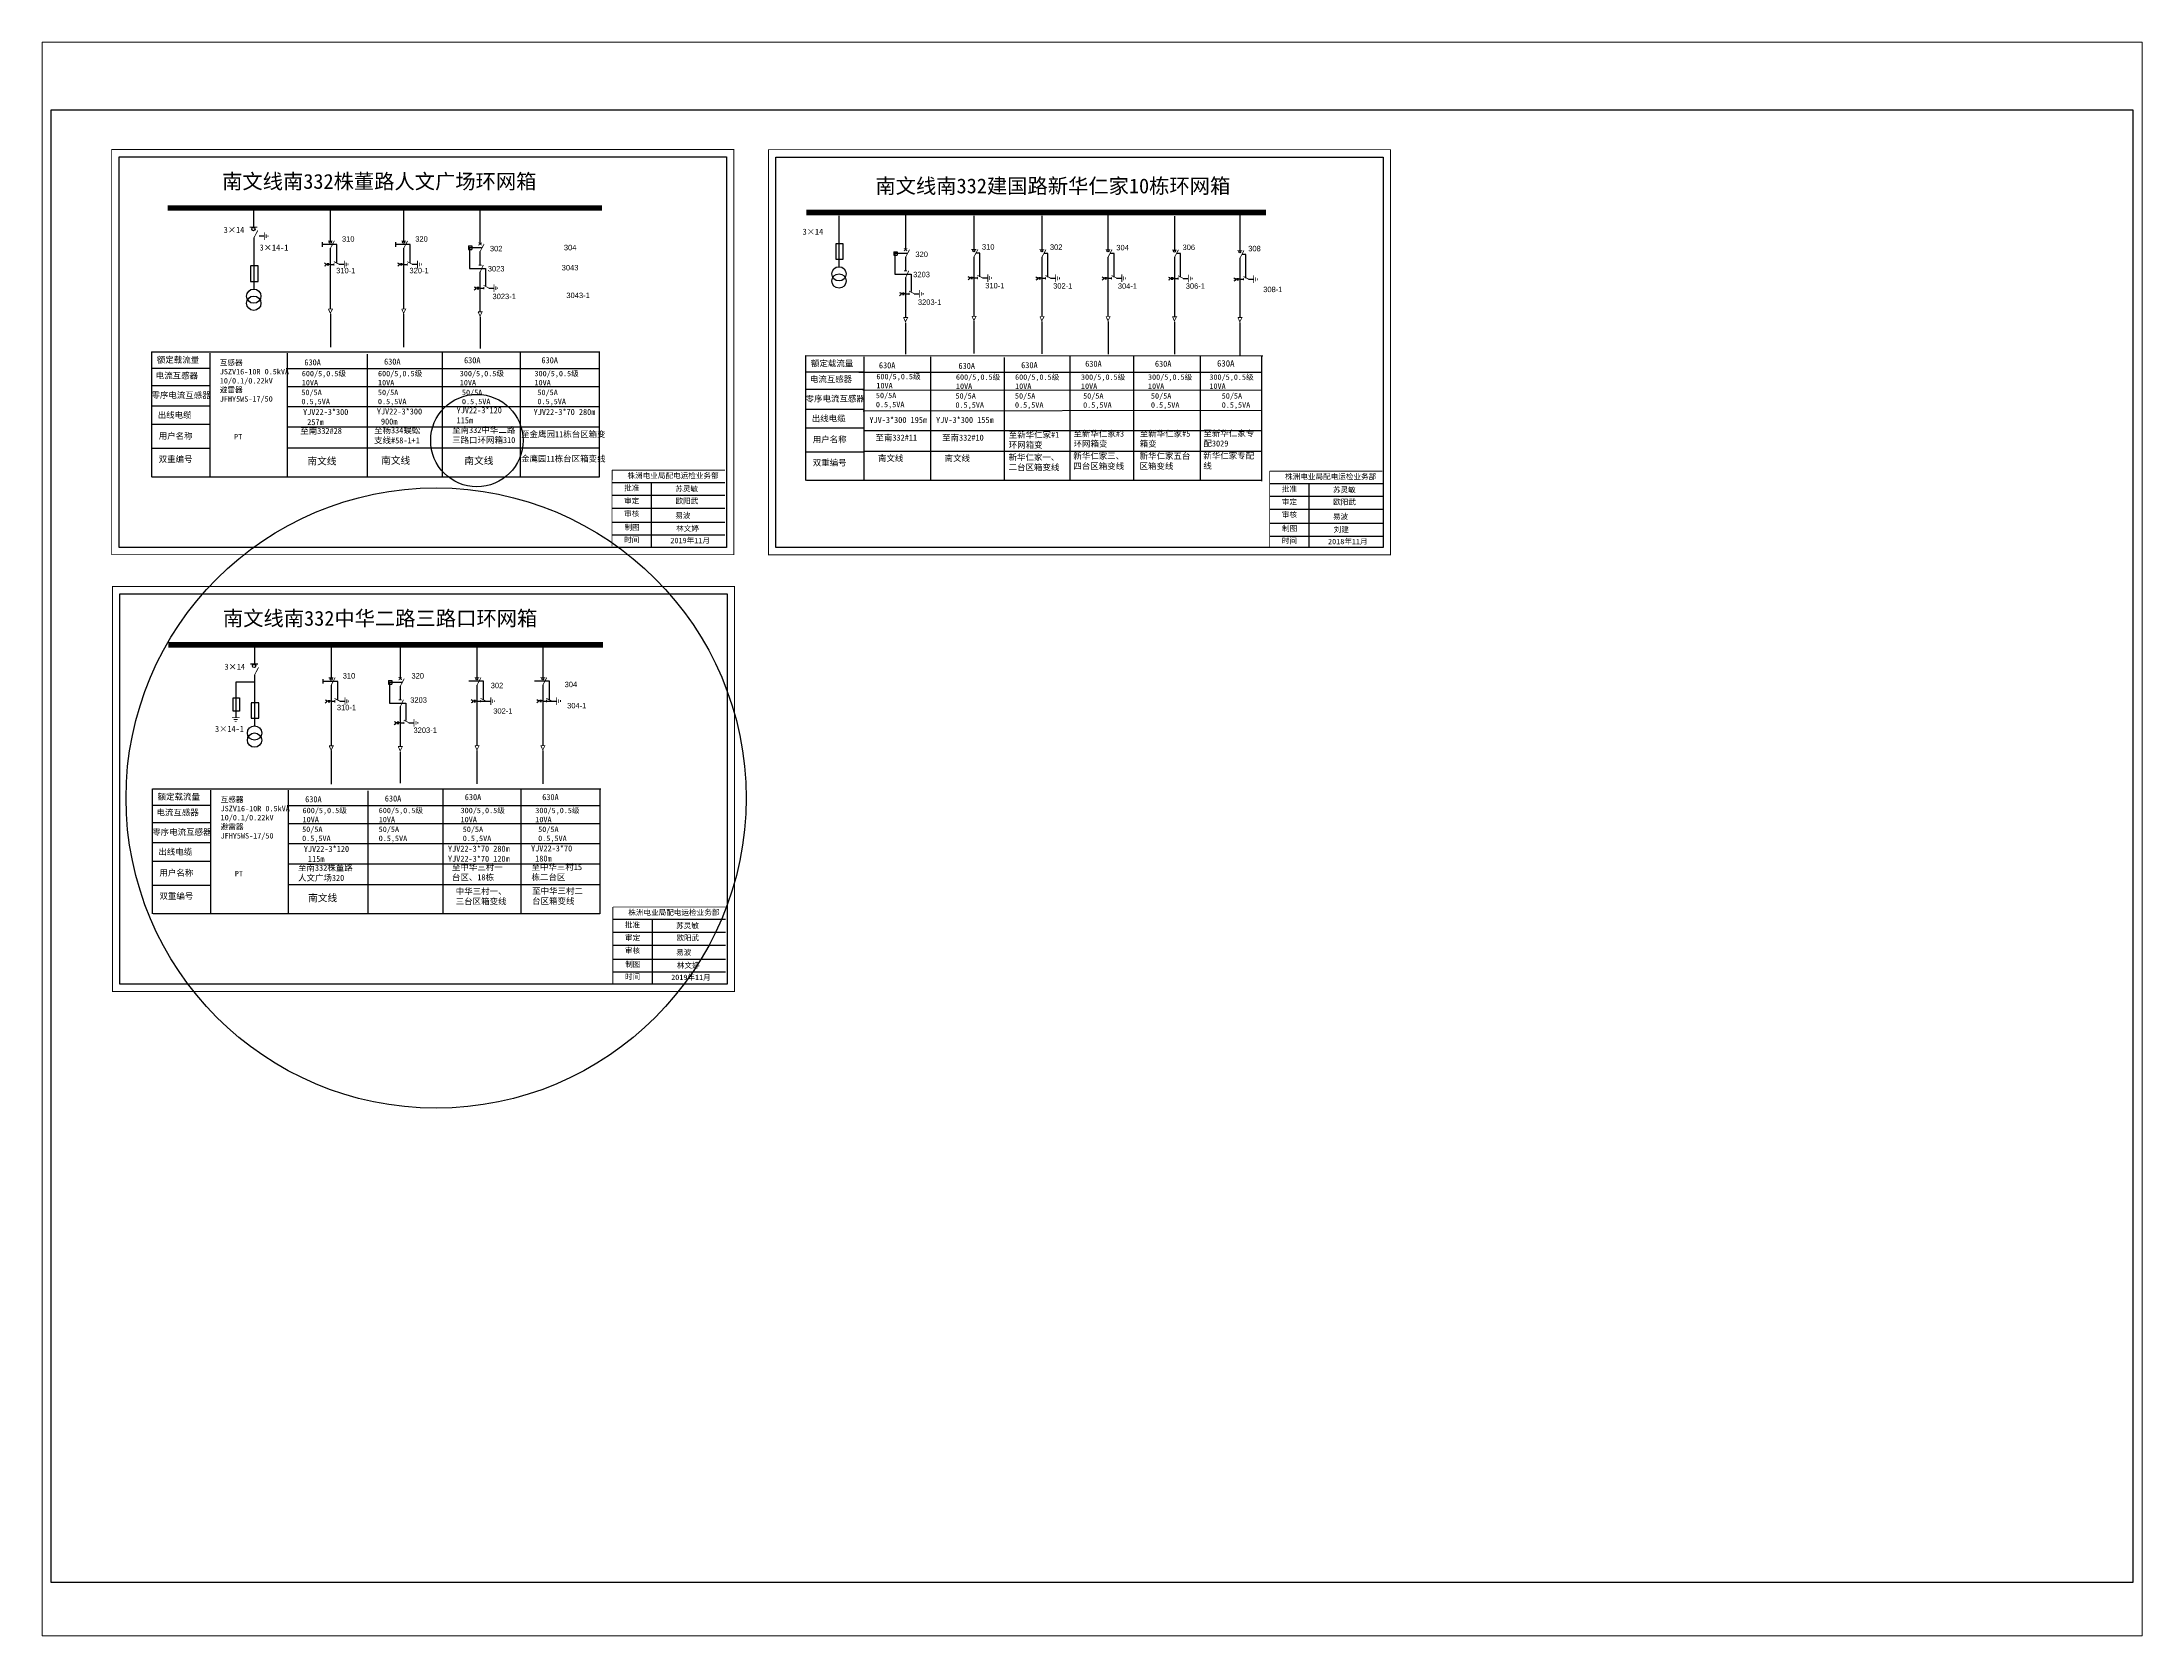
# Paper-space layout '布局1' of a CAD drawing. Extents: x 26 to 231, y 20 to 176.
# The model-space entities are those that its viewports show. They can reach past a viewport. Long polylines and large blocks are cut down to what shows.
import ezdxf

# ---------------------------------------------------------------- set-up
doc = ezdxf.new("R2010")
doc.units = 0
doc.header["$LTSCALE"] = 0.774411
doc.linetypes.add('ACAD_ISO02W100', pattern=[15, 12, -3])
doc.linetypes.add('CENTER', pattern=[50.8, 31.75, -6.35, 6.35, -6.35])
doc.layers.get('0').update_dxf_attribs({"linetype": 'CONTINUOUS'})
doc.layers.add('2', color=7, linetype='CONTINUOUS')
doc.styles.add('hztxt_txtstyle_0.00_0_0', font='simkai.ttf')
doc.styles.add('hztxt_txtstyle_1.80_0_0', font='', dxfattribs={"height": 1.8, "bigfont": 'hztxt.shx'})
doc.styles.add('hztxt_txtstyle_2.70_0_0', font='simkai.ttf', dxfattribs={"height": 2.7})
doc.styles.get("Standard").update_dxf_attribs({"font": '', "height": 2.5})
doc.styles.add('字体', font='', dxfattribs={"height": 2.5})
doc.styles.get('hztxt_txtstyle_1.80_0_0').set_extended_font_data('hztxt')
doc.styles.get('Standard').set_extended_font_data('SimSun')
doc.styles.get('字体').set_extended_font_data('SimSun')

# ---------------------------------------------------------------- blocks, each defined once
blk = doc.blocks.new('JD')
for points in [[(-2, 0.2), (-2, -0.2), (2, 0.2), (2, -0.2)], [(1, -1.2), (1, -0.8), (-1, -1.2), (-1, -0.8)], [(-0.5, -1.8), (-0.5, -2.2), (0.5, -1.8), (0.5, -2.2)]]:
    blk.add_trace(points)

msp = doc.modelspace()

# ---------------------------------------------------------------- linework, layer by layer
at = {"color": 0}
for p, q in [((-194.22, 105.09), (225.78, 105.09)), ((-153.34, 85.09), (-153.34, 81.47)), ((-137.88, 85.38), (-137.88, 78.66)), ((-123.09, 85.38), (-123.09, 78.66)), ((-107.68, 85.07), (-107.68, 78.01)), ((-35.26, 83.73), (-35.26, 73.47)), ((-21.85, 83.92), (-21.85, 76.86)), ((-8.05, 83.73), (-8.05, 76.94)), ((5.66, 83.68), (5.66, 76.89)), ((19, 84.39), (19, 76.89)), ((32.41, 83.64), (32.41, 76.86)), ((45.61, 84.19), (45.61, 76.7)), ((-153.33, 79.24), (-153.33, 68.98)), ((-152.25, 79.64), (-151.21, 79.64)), ((-137.88, 77.16), (-137.88, 64.95)), ((-123.09, 77.16), (-123.09, 64.95)), ((-110.02, 77.63), (-109.36, 77.63)), ((-110.02, 77.63), (-110.02, 76.9)), ((-110.02, 76.9), (-109.36, 76.9)), ((-109.36, 77.63), (-109.36, 76.9)), ((-107.68, 76.52), (-107.68, 73.79)), ((-24.19, 76.48), (-23.53, 76.48)), ((-24.19, 76.48), (-24.19, 75.75)), ((-23.53, 76.48), (-23.53, 75.75)), ((-137.88, 73.92), (-137.12, 73.92)), ((-136.12, 73.94), (-135.09, 73.94)), ((-123.09, 73.92), (-122.33, 73.92)), ((-121.34, 73.94), (-120.3, 73.94)), ((-107.68, 72.43), (-107.68, 64.39)), ((-24.19, 75.75), (-23.53, 75.75)), ((-21.85, 75.36), (-21.85, 72.64)), ((-8.05, 75.45), (-8.05, 63.57)), ((5.66, 75.39), (5.66, 63.52)), ((19, 75.39), (19, 63.52)), ((32.41, 75.36), (32.41, 63.49)), ((45.61, 75.2), (45.61, 63.33)), ((-107.68, 69.13), (-106.92, 69.13)), ((-105.92, 69.15), (-104.89, 69.15)), ((-21.85, 71.28), (-21.85, 63.24)), ((-21.85, 67.98), (-21.09, 67.98)), ((-20.1, 68), (-19.06, 68)), ((-8.05, 71.17), (-7.29, 71.17)), ((-6.29, 71.19), (-5.26, 71.19)), ((5.66, 71.12), (6.42, 71.12)), ((7.41, 71.14), (8.45, 71.14)), ((19, 71.12), (19.76, 71.12)), ((20.75, 71.14), (21.79, 71.14)), ((32.41, 71.08), (33.17, 71.08)), ((34.16, 71.1), (35.2, 71.1)), ((45.61, 70.92), (46.37, 70.92)), ((47.36, 70.94), (48.4, 70.94)), ((-162.08, 52.89), (-173.85, 52.89)), ((-30.12, 52.17), (-41.9, 52.17)), ((-162.12, 49.42), (-173.9, 49.42)), ((-30.17, 48.71), (-41.94, 48.71)), ((-162.12, 45.34), (-173.9, 45.34)), ((-30.17, 44.63), (-41.94, 44.63)), ((-162.17, 41.61), (-173.94, 41.61)), ((-30.21, 40.9), (-41.99, 40.9)), ((-162.13, 36.76), (-173.9, 36.76)), ((-30.17, 36.05), (-41.94, 36.05)), ((-153.19, -3.01), (-153.19, -6.63)), ((-137.72, -2.72), (-137.72, -9.44)), ((-123.78, -2.59), (-123.78, -9.65)), ((-108.3, -2.69), (-108.3, -9.41)), ((-95.01, -2.67), (-95.01, -9.4)), ((-153.17, -8.86), (-153.17, -19.12)), ((-137.72, -10.94), (-137.72, -23.15)), ((-126.13, -10.03), (-125.47, -10.03)), ((-126.13, -10.03), (-126.13, -10.76)), ((-126.13, -10.76), (-125.47, -10.76)), ((-125.47, -10.03), (-125.47, -10.76)), ((-123.78, -11.14), (-123.78, -13.87)), ((-108.3, -10.91), (-108.3, -23.12)), ((-95.01, -10.89), (-95.01, -23.11)), ((-156.93, -16.43), (-156.93, -17.46)), ((-137.72, -14.18), (-136.96, -14.18)), ((-135.97, -14.16), (-134.93, -14.16)), ((-123.78, -15.23), (-123.78, -23.27)), ((-108.3, -14.15), (-107.54, -14.15)), ((-95.01, -14.14), (-94.25, -14.14)), ((-123.78, -18.53), (-123.02, -18.53)), ((-122.03, -18.51), (-120.99, -18.51)), ((-161.92, -35.22), (-173.7, -35.22)), ((-161.97, -38.68), (-173.74, -38.68)), ((-162.01, -46.49), (-173.79, -46.49)), ((-161.97, -42.76), (-173.74, -42.76)), ((-161.97, -51.34), (-173.74, -51.34))]:
    msp.add_line(p, q, dxfattribs=at)
for p, q in [((-194.22, -191.91), (-194.22, 105.09)), ((225.78, 105.09), (225.78, -191.91)), ((225.78, -191.91), (-194.22, -191.91))]:
    msp.add_line(p, q)
at = {"color": 0, "linetype": 'ACAD_ISO02W100'}
for p, q in [((-107.35, 77.25), (-109.81, 77.25)), ((-109.81, 77.25), (-109.81, 73.06)), ((-109.81, 73.06), (-106.56, 73.06)), ((-106.56, 73.06), (-106.56, 69.6)), ((-21.52, 76.1), (-23.98, 76.1)), ((-23.98, 76.1), (-23.98, 71.91)), ((-23.98, 71.91), (-20.73, 71.91)), ((-20.73, 71.91), (-20.73, 68.45)), ((-123.45, -10.41), (-125.92, -10.41)), ((-125.92, -10.41), (-125.92, -14.6)), ((-125.92, -14.6), (-122.67, -14.6)), ((-122.67, -14.6), (-122.67, -18.06))]:
    msp.add_line(p, q, dxfattribs=at)
at = {"color": 0, "linetype": 'CENTER'}
for p, q in [((-137.87, 63.96), (-137.87, 57.21)), ((-123.09, 63.96), (-123.09, 57.21)), ((-107.67, 63.31), (-107.67, 56.97)), ((-21.85, 62.16), (-21.85, 55.82)), ((-8.04, 62.45), (-8.04, 55.92)), ((5.67, 62.4), (5.67, 55.87)), ((19.01, 62.4), (19.01, 55.8)), ((32.41, 62.36), (32.41, 55.83)), ((45.61, 62.2), (45.61, 55.6)), ((-137.72, -24.14), (-137.72, -30.89)), ((-123.78, -24.35), (-123.78, -30.69)), ((-108.29, -24.11), (-108.29, -30.86)), ((-95.01, -24.09), (-95.01, -30.84))]:
    msp.add_line(p, q, dxfattribs=at)
at = {"color": 0, "linetype": 'Continuous'}
for p, q in [((-173.92, 56.27), (-83.48, 56.27)), ((-173.88, 31.04), (-173.88, 56.27)), ((-162.19, 56), (-162.19, 31.04)), ((-146.56, 56), (-146.56, 31.04)), ((-130.45, 55.84), (-130.45, 31.06)), ((-115.33, 56.23), (-115.33, 31.04)), ((-99.6, 56.23), (-99.6, 31.04)), ((-83.66, 56.21), (-83.66, 31.03)), ((-41.97, 55.56), (50.24, 55.47)), ((-41.92, 30.33), (-41.92, 55.56)), ((-30.23, 55.29), (-30.23, 30.33)), ((-16.81, 55.29), (-16.81, 30.33)), ((-1.93, 55.13), (-1.93, 30.35)), ((11.3, 55.52), (11.3, 30.33)), ((24.16, 55.52), (24.16, 30.33)), ((37.58, 55.5), (37.58, 30.32)), ((49.98, 55.41), (49.98, 30.23)), ((-146.75, 52.9), (-83.66, 52.9)), ((-31.28, 52.16), (49.98, 52.19)), ((-146.56, 49.28), (-83.66, 49.28)), ((-30.44, 48.6), (49.98, 48.57)), ((-146.56, 45.23), (-83.66, 45.23)), ((-30.37, 44.41), (49.98, 44.52)), ((-146.56, 41.13), (-83.66, 41.13)), ((-30.31, 40.42), (49.98, 40.42)), ((-146.56, 36.95), (-83.66, 36.95)), ((-30.12, 36.24), (49.98, 36.24)), ((-83.66, 31.04), (-173.8, 31.04)), ((-81.04, 29.95), (-58.28, 29.95)), ((-73.14, 29.95), (-73.14, 17.02)), ((49.98, 30.33), (-41.84, 30.33)), ((51.63, 29.74), (74.38, 29.74)), ((59.53, 29.74), (59.53, 16.81)), ((-81.04, 27.36), (-58.28, 27.36)), ((51.63, 27.15), (74.38, 27.15)), ((-81.04, 24.76), (-58.28, 24.76)), ((-81.04, 21.94), (-58.28, 21.94)), ((51.63, 24.56), (74.38, 24.56)), ((51.63, 21.73), (74.38, 21.73)), ((-81.04, 19.35), (-58.28, 19.35)), ((51.63, 19.14), (74.38, 19.14)), ((-173.77, -31.83), (-83.33, -31.83)), ((-173.72, -57.06), (-173.72, -31.83)), ((-162.03, -32.1), (-162.03, -57.06)), ((-146.4, -32.1), (-146.4, -57.06)), ((-130.29, -32.26), (-130.29, -57.04)), ((-115.17, -31.87), (-115.17, -57.06)), ((-99.44, -31.87), (-99.44, -57.06)), ((-83.5, -31.89), (-83.5, -57.07)), ((-146.59, -35.2), (-83.5, -35.2)), ((-146.4, -38.82), (-83.5, -38.82)), ((-146.4, -42.87), (-83.5, -42.87)), ((-146.4, -46.97), (-83.5, -46.97)), ((-146.4, -51.15), (-83.5, -51.15)), ((-83.5, -57.06), (-173.64, -57.06)), ((-80.88, -58.15), (-58.13, -58.15)), ((-72.98, -58.15), (-72.98, -71.08)), ((-80.88, -60.74), (-58.13, -60.74)), ((-80.88, -63.34), (-58.13, -63.34)), ((-80.88, -66.16), (-58.13, -66.16)), ((-80.88, -68.75), (-58.13, -68.75))]:
    msp.add_line(p, q, dxfattribs=at)
at = {"linetype": 'Continuous'}
for p, q in [((-153.19, -10.31), (-156.93, -10.31)), ((-156.93, -10.31), (-156.93, -16.43)), ((-107.54, -14.15), (-105.42, -14.15)), ((-94.25, -14.14), (-92.29, -14.15))]:
    msp.add_line(p, q, dxfattribs=at)
at = {"color": 0, "linetype": 'Continuous', "const_width": 0.182}
for points in [[(-181.98, 97.08), (-56.49, 97.08), (-56.49, 15.38), (-181.98, 15.38)], [(-49.46, 97.04), (76.02, 97.04), (76.02, 15.33), (-49.46, 15.33)], [(-181.82, 8.98), (-56.34, 8.98), (-56.34, -72.72), (-181.82, -72.72)]]:
    msp.add_lwpolyline(points, close=True, dxfattribs=at)
at = {"color": 0, "linetype": 'Continuous'}
for points in [[(-180.5, 95.6), (-57.97, 95.6), (-57.97, 16.85), (-180.5, 16.85)], [(-47.98, 95.56), (74.55, 95.56), (74.55, 16.81), (-47.98, 16.81)], [(-180.34, 7.5), (-57.81, 7.5), (-57.81, -71.25), (-180.34, -71.25)]]:
    msp.add_lwpolyline(points, close=True, dxfattribs=at)
at = {"color": 0}
for points, const_width in [([(-170.72, 85.3), (-83.04, 85.3)], 1.1), ([(-41.84, 84.38), (50.89, 84.38)], 1.1), ([(-154.17, 81.42), (-152.63, 81.42)], 0.261), ([(-153.33, 79.19), (-152.5, 80.76)], 0.165), ([(-138.36, 78.64), (-137.39, 78.64)], 0.165), ([(-137.88, 77.12), (-137.05, 78.68)], 0.165), ([(-123.58, 78.64), (-122.6, 78.64)], 0.165), ([(-123.09, 77.12), (-122.27, 78.68)], 0.165), ([(-107.98, 78.32), (-107.34, 77.78)], 0.165), ([(-107.99, 77.77), (-107.32, 78.27)], 0.165), ([(-107.68, 76.47), (-106.85, 78.04)], 0.165), ([(-22.16, 76.61), (-21.49, 77.12)], 0.165), ([(-22.16, 77.16), (-21.51, 76.63)], 0.165), ([(-21.85, 75.32), (-21.03, 76.88)], 0.165), ([(-8.53, 76.92), (-7.56, 76.92)], 0.165), ([(-8.05, 75.4), (-7.22, 76.96)], 0.165), ([(5.18, 76.87), (6.15, 76.87)], 0.165), ([(5.66, 75.35), (6.49, 76.91)], 0.165), ([(18.52, 76.87), (19.49, 76.87)], 0.165), ([(19, 75.35), (19.83, 76.91)], 0.165), ([(31.92, 76.83), (32.89, 76.83)], 0.165), ([(32.41, 75.31), (33.23, 76.88)], 0.165), ([(45.12, 76.67), (46.09, 76.67)], 0.165), ([(45.61, 75.15), (46.43, 76.72)], 0.165), ([(-137.16, 74.47), (-136.06, 73.92)], 0.165), ([(-137.12, 74.17), (-137.12, 73.66)], 0.165), ([(-122.37, 74.47), (-121.27, 73.92)], 0.165), ([(-122.33, 74.17), (-122.33, 73.66)], 0.165), ([(-107.97, 73.75), (-107.36, 73.75)], 0.165), ([(-107.71, 72.23), (-107.02, 73.78)], 0.165), ([(-22.15, 72.6), (-21.54, 72.6)], 0.165), ([(-21.88, 71.08), (-21.19, 72.63)], 0.165), ([(-106.96, 69.68), (-105.86, 69.13)], 0.165), ([(-106.92, 69.38), (-106.92, 68.88)], 0.165), ([(-21.13, 68.53), (-20.03, 67.98)], 0.165), ([(-21.09, 68.23), (-21.09, 67.72)], 0.165), ([(-7.33, 71.72), (-6.23, 71.17)], 0.165), ([(-7.29, 71.42), (-7.29, 70.92)], 0.165), ([(6.38, 71.66), (7.48, 71.12)], 0.165), ([(6.42, 71.37), (6.42, 70.86)], 0.165), ([(19.72, 71.66), (20.82, 71.12)], 0.165), ([(19.76, 71.37), (19.76, 70.86)], 0.165), ([(33.13, 71.63), (34.22, 71.08)], 0.165), ([(33.17, 71.33), (33.17, 70.83)], 0.165), ([(46.33, 71.47), (47.42, 70.92)], 0.165), ([(46.37, 71.17), (46.37, 70.67)], 0.165), ([(-138.28, 64.92), (-137.44, 64.92), (-137.87, 64.07), (-138.27, 64.94)], 0.165), ([(-123.49, 64.92), (-122.66, 64.92), (-123.09, 64.07), (-123.48, 64.94)], 0.165), ([(-108.08, 64.34), (-107.24, 64.34), (-107.67, 63.49), (-108.07, 64.36)], 0.165), ([(-22.25, 63.19), (-21.42, 63.19), (-21.85, 62.34), (-22.24, 63.21)], 0.165), ([(-8.45, 63.44), (-7.61, 63.44), (-8.04, 62.59), (-8.44, 63.46)], 0.165), ([(5.26, 63.39), (6.1, 63.39), (5.67, 62.54), (5.27, 63.4)], 0.165), ([(18.6, 63.39), (19.44, 63.39), (19.01, 62.54), (18.61, 63.4)], 0.165), ([(32, 63.35), (32.84, 63.35), (32.41, 62.5), (32.01, 63.37)], 0.165), ([(45.2, 63.19), (46.04, 63.19), (45.61, 62.34), (45.21, 63.21)], 0.165), ([(-170.56, -2.8), (-82.89, -2.8)], 1.1), ([(-154.02, -6.68), (-152.47, -6.68)], 0.261), ([(-153.17, -8.91), (-152.35, -7.34)], 0.165), ([(-138.21, -9.46), (-137.24, -9.46)], 0.165), ([(-137.72, -10.98), (-136.9, -9.42)], 0.165), ([(-124.1, -9.89), (-123.43, -9.39)], 0.165), ([(-124.09, -9.34), (-123.44, -9.88)], 0.165), ([(-123.78, -11.19), (-122.96, -9.62)], 0.165), ([(-108.78, -9.43), (-107.81, -9.43)], 0.165), ([(-108.3, -10.95), (-107.47, -9.39)], 0.165), ([(-95.5, -9.42), (-94.53, -9.42)], 0.165), ([(-95.01, -10.94), (-94.19, -9.37)], 0.165), ([(-137, -13.63), (-135.9, -14.18)], 0.165), ([(-136.96, -13.93), (-136.96, -14.44)], 0.165), ([(-124.08, -13.91), (-123.47, -13.91)], 0.165), ([(-123.82, -15.43), (-123.12, -13.88)], 0.165), ([(-107.58, -13.6), (-106.48, -14.15)], 0.165), ([(-107.54, -13.9), (-107.54, -14.4)], 0.165), ([(-94.3, -13.59), (-93.2, -14.14)], 0.165), ([(-94.25, -13.88), (-94.25, -14.39)], 0.165), ([(-123.06, -17.98), (-121.97, -18.53)], 0.165), ([(-123.02, -18.28), (-123.02, -18.78)], 0.165), ([(-138.13, -23.18), (-137.29, -23.18), (-137.72, -24.03), (-138.12, -23.16)], 0.165), ([(-124.19, -23.32), (-123.35, -23.32), (-123.78, -24.17), (-124.18, -23.3)], 0.165), ([(-108.7, -23.14), (-107.86, -23.14), (-108.29, -23.99), (-108.69, -23.13)], 0.165), ([(-95.42, -23.13), (-94.58, -23.13), (-95.01, -23.98), (-95.41, -23.12)], 0.165)]:
    msp.add_lwpolyline(points, dxfattribs=dict(at, const_width=const_width))
for points in [[(-139.54, 78.39), (-139.54, 77.47)], [(-124.75, 78.39), (-124.75, 77.47)], [(-35.91, 78.05), (-35.91, 74.97), (-34.39, 74.97), (-34.39, 78.08), (-35.91, 78.08)], [(-153.98, 73.55), (-153.98, 70.48), (-152.46, 70.48), (-152.46, 73.59), (-153.98, 73.59)], [(-138.43, 73.92), (-138.78, 73.92)], [(-138.43, 74.16), (-138.43, 73.66)], [(-138.28, 74.16), (-138.28, 73.66)], [(-137.88, 73.92), (-138.28, 73.92)], [(-123.64, 73.92), (-123.99, 73.92)], [(-123.64, 74.16), (-123.64, 73.66)], [(-123.49, 74.16), (-123.49, 73.66)], [(-123.09, 73.92), (-123.49, 73.92)], [(-108.23, 69.14), (-108.58, 69.14)], [(-108.23, 69.37), (-108.23, 68.87)], [(-108.08, 69.37), (-108.08, 68.87)], [(-107.68, 69.14), (-108.08, 69.14)], [(-22.4, 67.98), (-22.75, 67.98)], [(-22.4, 68.22), (-22.4, 67.72)], [(-22.25, 68.22), (-22.25, 67.72)], [(-21.85, 67.98), (-22.25, 67.98)], [(-8.6, 71.18), (-8.95, 71.18)], [(-8.6, 71.41), (-8.6, 70.91)], [(-8.45, 71.41), (-8.45, 70.91)], [(-8.05, 71.18), (-8.45, 71.18)], [(5.11, 71.12), (4.76, 71.12)], [(5.11, 71.35), (5.11, 70.85)], [(5.26, 71.35), (5.26, 70.85)], [(5.66, 71.12), (5.26, 71.12)], [(18.45, 71.12), (18.1, 71.12)], [(18.45, 71.35), (18.45, 70.85)], [(18.6, 71.35), (18.6, 70.85)], [(19, 71.12), (18.6, 71.12)], [(31.85, 71.09), (31.51, 71.09)], [(31.85, 71.32), (31.85, 70.82)], [(32.01, 71.32), (32.01, 70.82)], [(32.41, 71.09), (32.01, 71.09)], [(45.05, 70.93), (44.71, 70.93)], [(45.05, 71.16), (45.05, 70.66)], [(45.21, 71.16), (45.21, 70.66)], [(45.61, 70.93), (45.21, 70.93)], [(-139.38, -9.71), (-139.38, -10.63)], [(-153.82, -14.55), (-153.82, -17.62), (-152.3, -17.62), (-152.3, -14.51), (-153.82, -14.51)], [(-138.27, -14.18), (-138.62, -14.18)], [(-138.27, -13.94), (-138.27, -14.45)], [(-138.12, -13.94), (-138.12, -14.45)], [(-137.72, -14.18), (-138.12, -14.18)], [(-108.85, -14.14), (-109.2, -14.14)], [(-108.85, -13.91), (-108.85, -14.41)], [(-108.7, -13.91), (-108.7, -14.41)], [(-108.3, -14.14), (-108.7, -14.14)], [(-95.57, -14.13), (-95.92, -14.13)], [(-95.57, -13.9), (-95.57, -14.4)], [(-95.41, -13.9), (-95.41, -14.4)], [(-95.02, -14.13), (-95.41, -14.13)], [(-124.34, -18.52), (-124.68, -18.52)], [(-124.34, -18.29), (-124.34, -18.79)], [(-124.18, -18.29), (-124.18, -18.79)], [(-123.78, -18.52), (-124.18, -18.52)]]:
    msp.add_lwpolyline(points, dxfattribs=at)
at = {"color": 0, "linetype": 'ACAD_ISO02W100'}
for points in [[(-136.53, 74.18), (-136.53, 77.93), (-139.54, 77.93)], [(-121.74, 74.18), (-121.74, 77.93), (-124.75, 77.93)], [(-6.82, 71.41), (-6.82, 76.17), (-7.64, 76.17)], [(6.89, 71.36), (6.89, 76.11), (6.06, 76.11)], [(20.23, 71.36), (20.23, 76.11), (19.4, 76.11)], [(33.63, 71.32), (33.63, 76.08), (32.81, 76.08)], [(46.83, 71.16), (46.83, 75.92), (46.01, 75.92)], [(-136.37, -13.93), (-136.37, -10.17), (-139.38, -10.17)], [(-106.95, -13.89), (-106.95, -10.14), (-109.96, -10.14)], [(-93.66, -13.88), (-93.66, -10.12), (-96.68, -10.12)]]:
    msp.add_lwpolyline(points, dxfattribs=at)
at = {"color": 0}
for points in [[(-139.07, 74.21, -0.877934), (-139.06, 73.54)], [(-124.29, 74.21, -0.877934), (-124.27, 73.54)], [(-108.87, 69.42, -0.877934), (-108.86, 68.75)], [(-23.05, 68.27, -0.877934), (-23.03, 67.6)], [(-9.24, 71.46, -0.877934), (-9.23, 70.79)], [(4.47, 71.41, -0.877934), (4.48, 70.74)], [(17.81, 71.41, -0.877934), (17.82, 70.74)], [(31.21, 71.37, -0.877934), (31.22, 70.7)], [(44.41, 71.21, -0.877934), (44.42, 70.54)], [(-138.92, -13.89, -0.877934), (-138.9, -14.56)], [(-109.49, -13.86, -0.877934), (-109.48, -14.53)], [(-96.21, -13.85, -0.877934), (-96.2, -14.51)], [(-124.98, -18.24, -0.877934), (-124.97, -18.91)]]:
    msp.add_lwpolyline(points, format="xyb", dxfattribs=at)
at = {"color": 0, "linetype": 'Continuous', "const_width": 0.182}
for points in [[(-81.04, 32.43), (-81.05, 17.06)], [(-81.04, 32.43), (-58.28, 32.43)], [(51.63, 32.22), (51.62, 16.85)], [(51.63, 32.22), (74.38, 32.22)], [(-80.88, -55.67), (-80.89, -71.04)], [(-80.88, -55.67), (-58.13, -55.67)]]:
    msp.add_lwpolyline(points, dxfattribs=at)
at = {"linetype": 'Continuous'}
msp.add_lwpolyline([(-157.48, -13.51), (-156.2, -13.51), (-156.2, -16.16), (-157.48, -16.16)], close=True, dxfattribs=at)
at = {"color": 0}
for centre, radius in [((-153.4, 81.05), 0.335), ((-137.88, 78.4), 0.211), ((-123.09, 78.4), 0.211), ((-8.05, 76.69), 0.211), ((5.66, 76.64), 0.211), ((19, 76.64), 0.211), ((32.41, 76.6), 0.211), ((45.61, 76.44), 0.211), ((-153.24, -7.05), 0.335), ((-137.72, -9.7), 0.211), ((-108.3, -9.66), 0.211), ((-95.01, -9.65), 0.211)]:
    msp.add_circle(centre, radius, dxfattribs=at)
at = {"color": 1, "linetype": 'Continuous'}
for centre, radius in [((-108.31, 38.38), 9.32), ((-116.54, -33.7), 62.54)]:
    msp.add_circle(centre, radius, dxfattribs=at)
at = {"layer": '2', "color": 0}
for centre in [(-35.25, 72.01), (-153.32, 67.51), (-35.25, 70.57), (-153.32, 66.08), (-153.16, -20.59), (-153.16, -22.02)]:
    msp.add_circle(centre, 1.44, dxfattribs=at)

# ---------------------------------------------------------------- block references
at = {"color": 0, "zscale": 0.3844120780054647, "rotation": 90}
for p, xscale, yscale in [((-151.2, 79.61), 0.3844120780053801, 0.3844120780053801), ((-135.07, 73.91), 0.3844120780053801, 0.3844120780053801), ((-120.29, 73.91), 0.3844120780053801, 0.3844120780053801), ((-104.87, 69.12), 0.3844120780053801, 0.3844120780053801), ((-19.05, 67.97), 0.3844120780054396, 0.3844120780054396), ((-5.24, 71.16), 0.3844120780054396, 0.3844120780054396), ((8.46, 71.11), 0.3844120780054396, 0.3844120780054396), ((21.8, 71.11), 0.3844120780054396, 0.3844120780054396), ((35.21, 71.07), 0.3844120780054396, 0.3844120780054396), ((48.41, 70.91), 0.3844120780054396, 0.3844120780054396), ((-134.92, -14.19), 0.3844120780053828, 0.3844120780053828), ((-105.49, -14.16), 0.3844120780053828, 0.3844120780053828), ((-92.21, -14.15), 0.3844120780053828, 0.3844120780053828), ((-120.98, -18.54), 0.3844120780053828, 0.3844120780053828)]:
    msp.add_blockref('JD', p, dxfattribs=dict(at, xscale=xscale, yscale=yscale))
at = {"color": 0, "xscale": 0.384412078005397, "yscale": 0.384412078005397, "zscale": 0.3844120780054647}
msp.add_blockref('JD', (-156.96, -17.48), dxfattribs=at)

# ---------------------------------------------------------------- texts
at = {"color": 0, "linetype": 'Continuous', "style": 'hztxt_txtstyle_2.70_0_0'}
for s, p in [('3×14', (-159.38, 80.27)), ('3×14', (-42.6, 79.89)), ('3×14-1', (-152.14, 76.7)), ('3×14', (-159.23, -7.83)), ('3×14-1', (-161.13, -20.36))]:
    msp.add_text(s, height=1.22, dxfattribs=at).set_placement(p)
at = {"color": 0, "style": 'hztxt_txtstyle_1.80_0_0'}
for s, p in [('310', (-135.53, 78.5)), ('320', (-120.74, 78.5)), ('302', (-105.68, 76.55)), ('304', (-90.76, 76.76)), ('320', (-19.85, 75.4)), ('310', (-6.42, 76.9)), ('302', (7.29, 76.85)), ('304', (20.69, 76.75)), ('306', (34.04, 76.81)), ('308', (47.29, 76.56)), ('310-1', (-136.7, 72.12)), ('320-1', (-121.91, 72.12)), ('3023', (-106.11, 72.49)), ('3043', (-91.2, 72.7)), ('3203', (-20.29, 71.33)), ('3023-1', (-105.16, 66.91)), ('3043-1', (-90.25, 67.12)), ('310-1', (-5.76, 69.08)), ('302-1', (7.94, 69.03)), ('304-1', (20.99, 69)), ('306-1', (34.69, 68.99)), ('308-1', (50.32, 68.32)), ('3203-1', (-19.34, 65.75)), ('310', (-135.37, -9.6)), ('320', (-121.51, -9.6)), ('302', (-105.52, -11.55)), ('304', (-90.61, -11.34)), ('310-1', (-136.55, -15.99)), ('3203', (-121.76, -14.47)), ('302-1', (-105.01, -16.69)), ('304-1', (-90.1, -15.62)), ('3203-1', (-121.1, -20.57))]:
    msp.add_text(s, height=1.098, dxfattribs=at).set_placement(p)
at = {"color": 0, "linetype": 'Continuous', "attachment_point": 1}
for s, insert, char_height, width, style in [('南文线南332株董路人文广场环网箱', (-159.7, 92.15), 3, 85.7498, '字体'), ('南文线南332建国路新华仁家10栋环网箱', (-27.91, 91.24), 3, 85.7498, '字体'), ('{\\fSimSun|b0|i0|c134|p2;额定载流量}', (-172.88, 55.27), 1.2204, 19.6738, 'hztxt_txtstyle_2.70_0_0'), ('{\\fSimSun|b0|i0|c134|p2;630A}', (-110.9, 55.2), 1.2204, 19.6738, 'hztxt_txtstyle_2.70_0_0'), ('{\\fSimSun|b0|i0|c134|p2;630A}', (-95.28, 55.2), 1.2204, 19.6738, 'hztxt_txtstyle_2.70_0_0'), ('{\\fSimSun|b0|i0|c134|p2;电流互感器}', (-173.09, 52.1), 1.2204, 19.6738, 'hztxt_txtstyle_2.70_0_0'), ('\\A1;{\\fSimSun|b0|i0|c134|p2;互感器\\PJSZV16-10R 0.5kVA\\P10/0.1/0.22kV\\P避雷器\\PJFHY5WS-17/50}', (-160.17, 54.66), 1.0983, 20.2524, 'hztxt_txtstyle_2.70_0_0'), ('\\A1;{\\fSimSun|b0|i0|c134|p2;600/5,0.5级\\P10VA}', (-143.63, 52.45), 1.0983, 20.2524, 'hztxt_txtstyle_2.70_0_0'), ('{\\fSimSun|b0|i0|c134|p2;630A}', (-143.11, 54.77), 1.2204, 19.6738, 'hztxt_txtstyle_2.70_0_0'), ('\\A1;{\\fSimSun|b0|i0|c134|p2;600/5,0.5级\\P10VA}', (-128.26, 52.45), 1.0983, 20.2524, 'hztxt_txtstyle_2.70_0_0'), ('{\\fSimSun|b0|i0|c134|p2;630A}', (-127.03, 54.92), 1.2204, 19.6738, 'hztxt_txtstyle_2.70_0_0'), ('\\A1;{\\fSimSun|b0|i0|c134|p2;300/5,0.5级\\P10VA}', (-111.76, 52.45), 1.0983, 20.2524, 'hztxt_txtstyle_2.70_0_0'), ('\\A1;{\\fSimSun|b0|i0|c134|p2;300/5,0.5级\\P10VA}', (-96.69, 52.45), 1.0983, 20.2524, 'hztxt_txtstyle_2.70_0_0'), ('{\\fSimSun|b0|i0|c134|p2;电流互感器}', (-41.14, 51.39), 1.2204, 19.6738, 'hztxt_txtstyle_2.70_0_0'), ('{\\fSimSun|b0|i0|c134|p2;额定载流量}', (-40.92, 54.56), 1.2204, 19.6738, 'hztxt_txtstyle_2.70_0_0'), ('\\A1;{\\fSimSun|b0|i0|c134|p2;600/5,0.5级\\P10VA}', (-27.72, 51.85), 1.0983, 20.2524, 'hztxt_txtstyle_2.70_0_0'), ('{\\fSimSun|b0|i0|c134|p2;630A}', (-27.2, 54.17), 1.2204, 19.6738, 'hztxt_txtstyle_2.70_0_0'), ('\\A1;{\\fSimSun|b0|i0|c134|p2;600/5,0.5级\\P10VA}', (-11.67, 51.74), 1.0983, 20.2524, 'hztxt_txtstyle_2.70_0_0'), ('{\\fSimSun|b0|i0|c134|p2;630A}', (-11.15, 54.06), 1.2204, 19.6738, 'hztxt_txtstyle_2.70_0_0'), ('\\A1;{\\fSimSun|b0|i0|c134|p2;600/5,0.5级\\P10VA}', (0.26, 51.74), 1.0983, 20.2524, 'hztxt_txtstyle_2.70_0_0'), ('{\\fSimSun|b0|i0|c134|p2;630A}', (1.49, 54.21), 1.2204, 19.6738, 'hztxt_txtstyle_2.70_0_0'), ('\\A1;{\\fSimSun|b0|i0|c134|p2;300/5,0.5级\\P10VA}', (13.55, 51.74), 1.0983, 20.2524, 'hztxt_txtstyle_2.70_0_0'), ('{\\fSimSun|b0|i0|c134|p2;630A}', (14.41, 54.49), 1.2204, 19.6738, 'hztxt_txtstyle_2.70_0_0'), ('\\A1;{\\fSimSun|b0|i0|c134|p2;300/5,0.5级\\P10VA}', (27.07, 51.74), 1.0983, 20.2524, 'hztxt_txtstyle_2.70_0_0'), ('{\\fSimSun|b0|i0|c134|p2;630A}', (28.48, 54.49), 1.2204, 19.6738, 'hztxt_txtstyle_2.70_0_0'), ('\\A1;{\\fSimSun|b0|i0|c134|p2;300/5,0.5级\\P10VA}', (39.46, 51.74), 1.0983, 20.2524, 'hztxt_txtstyle_2.70_0_0'), ('{\\fSimSun|b0|i0|c134|p2;630A}', (41, 54.6), 1.2933, 10.3994, 'hztxt_txtstyle_0.00_0_0'), ('{\\fSimSun|b0|i0|c134|p2;零序电流互感器}', (-173.96, 48.16), 1.2204, 19.6738, 'hztxt_txtstyle_2.70_0_0'), ('{\\fSimSun|b0|i0|c134|p2;50/5A\\P0.5,5VA}', (-143.71, 48.65), 1.0983, 19.6738, 'hztxt_txtstyle_2.70_0_0'), ('{\\fSimSun|b0|i0|c134|p2;50/5A\\P0.5,5VA}', (-128.27, 48.65), 1.0983, 19.6738, 'hztxt_txtstyle_2.70_0_0'), ('{\\fSimSun|b0|i0|c134|p2;50/5A\\P0.5,5VA}', (-111.32, 48.65), 1.0983, 19.6738, 'hztxt_txtstyle_2.70_0_0'), ('{\\fSimSun|b0|i0|c134|p2;50/5A\\P0.5,5VA}', (-96.09, 48.65), 1.0983, 19.6738, 'hztxt_txtstyle_2.70_0_0'), ('{\\fSimSun|b0|i0|c134|p2;零序电流互感器}', (-42, 47.45), 1.2204, 19.6738, 'hztxt_txtstyle_2.70_0_0'), ('{\\fSimSun|b0|i0|c134|p2;50/5A\\P0.5,5VA}', (-27.81, 48.04), 1.0983, 19.6738, 'hztxt_txtstyle_2.70_0_0'), ('{\\fSimSun|b0|i0|c134|p2;50/5A\\P0.5,5VA}', (-11.76, 47.94), 1.0983, 19.6738, 'hztxt_txtstyle_2.70_0_0'), ('{\\fSimSun|b0|i0|c134|p2;50/5A\\P0.5,5VA}', (0.24, 47.94), 1.0983, 19.6738, 'hztxt_txtstyle_2.70_0_0'), ('{\\fSimSun|b0|i0|c134|p2;50/5A\\P0.5,5VA}', (13.99, 47.94), 1.0983, 19.6738, 'hztxt_txtstyle_2.70_0_0'), ('{\\fSimSun|b0|i0|c134|p2;50/5A\\P0.5,5VA}', (27.67, 47.94), 1.0983, 19.6738, 'hztxt_txtstyle_2.70_0_0'), ('{\\fSimSun|b0|i0|c134|p2;50/5A\\P0.5,5VA}', (41.95, 47.94), 1.0983, 19.6738, 'hztxt_txtstyle_2.70_0_0'), ('{\\fSimSun|b0|i0|c134|p2;出线电缆}', (-172.71, 44.16), 1.2204, 19.6738, 'hztxt_txtstyle_2.70_0_0'), ('YJV22-3*300\\P 257m', (-143.37, 44.76), 1.2204, 19.6738, 'hztxt_txtstyle_2.70_0_0'), ('YJV22-3*300\\P 900m', (-128.49, 44.87), 1.2204, 19.6738, 'hztxt_txtstyle_2.70_0_0'), ('YJV22-3*120\\P115m', (-112.4, 45.12), 1.2204, 19.6738, 'hztxt_txtstyle_2.70_0_0'), ('YJV22-3*70 280m', (-96.86, 44.76), 1.2204, 19.6738, 'hztxt_txtstyle_2.70_0_0'), ('{\\fSimSun|b0|i0|c134|p2;出线电缆}', (-40.76, 43.45), 1.2204, 19.6738, 'hztxt_txtstyle_2.70_0_0'), ('{\\fSimSun|b0|i0|c134|p2;YJV-3*300 195m}', (-29.12, 43.15), 1.2204, 19.6738, 'hztxt_txtstyle_2.70_0_0'), ('{\\fSimSun|b0|i0|c134|p2;YJV-3*300 155m}', (-15.68, 43.15), 1.2204, 19.6738, 'hztxt_txtstyle_2.70_0_0'), ('{\\fSimSun|b0|i0|c134|p2;用户名称}', (-172.5, 39.93), 1.2204, 19.6738, 'hztxt_txtstyle_2.70_0_0'), ('{\\fSimSun|b0|i0|c134|p2;PT}', (-157.29, 39.71), 1.1026, 8.5785, 'hztxt_txtstyle_0.00_0_0'), ('{\\fSimSun|b0|i0|c134|p2;至南332#28}', (-143.94, 40.95), 1.2204, 10.5639, 'hztxt_txtstyle_2.70_0_0'), ('{\\fSimSun|b0|i0|c134|p2;至杨334蜈蚣支线#58-1+1}', (-129.05, 41.07), 1.2204, 10.5639, 'hztxt_txtstyle_2.70_0_0'), ('{\\fSimSun|b0|i0|c134|p2;至南332中华二路三路口环网箱310}', (-113.3, 41.13), 1.2204, 14.3255, 'hztxt_txtstyle_2.70_0_0'), ('{\\fSimSun|b0|i0|c134|p2;至金鹰园11栋台区箱变}', (-99.39, 40.29), 1.2204, 19.6738, 'hztxt_txtstyle_2.70_0_0'), ('{\\fSimSun|b0|i0|c134|p2;用户名称}', (-40.55, 39.22), 1.2204, 19.6738, 'hztxt_txtstyle_2.70_0_0'), ('{\\fSimSun|b0|i0|c134|p2;至南332#11}', (-27.91, 39.59), 1.2204, 15.4764, 'hztxt_txtstyle_2.70_0_0'), ('{\\fSimSun|b0|i0|c134|p2;至南332#10}', (-14.46, 39.58), 1.2204, 15.4764, 'hztxt_txtstyle_2.70_0_0'), ('{\\fSimSun|b0|i0|c134|p2;至新华仁家#1环网箱变}', (-1.02, 40.16), 1.2204, 11.4424, 'hztxt_txtstyle_2.70_0_0'), ('{\\fSimSun|b0|i0|c134|p2;至新华仁家#3环网箱变}', (12.05, 40.39), 1.2204, 11.4424, 'hztxt_txtstyle_2.70_0_0'), ('{\\fSimSun|b0|i0|c134|p2;至新华仁家#5箱变}', (25.41, 40.39), 1.2204, 11.4424, 'hztxt_txtstyle_2.70_0_0'), ('{\\fSimSun|b0|i0|c134|p2;至新华仁家专配3029}', (38.26, 40.45), 1.2204, 11.4424, 'hztxt_txtstyle_2.70_0_0'), ('{\\fSimSun|b0|i0|c134|p2;双重编号}', (-172.5, 35.24), 1.2204, 19.6738, 'hztxt_txtstyle_2.70_0_0'), ('{\\fSimSun|b0|i0|c134|p2;金鹰园11栋台区箱变线}', (-99.39, 35.34), 1.2204, 19.6738, 'hztxt_txtstyle_2.70_0_0'), ('{\\fSimSun|b0|i0|c134|p2;双重编号}', (-40.55, 34.53), 1.2204, 19.6738, 'hztxt_txtstyle_2.70_0_0'), ('{\\fSimSun|b0|i0|c134|p2;南文线}', (-27.4, 35.43), 1.2204, 9.2835, 'hztxt_txtstyle_2.70_0_0'), ('{\\fSimSun|b0|i0|c134|p2;南文线}', (-13.95, 35.43), 1.2204, 9.2835, 'hztxt_txtstyle_2.70_0_0'), ('{\\fSimSun|b0|i0|c134|p2;新华仁家一、二台区箱变线}', (-1.05, 35.64), 1.2204, 10.5385, 'hztxt_txtstyle_2.70_0_0'), ('{\\fSimSun|b0|i0|c134|p2;新华仁家三、四台区箱变线}', (12.02, 35.88), 1.2204, 10.5385, 'hztxt_txtstyle_2.70_0_0'), ('{\\fSimSun|b0|i0|c134|p2;新华仁家五台区箱变线}', (25.38, 35.88), 1.2204, 10.5385, 'hztxt_txtstyle_2.70_0_0'), ('{\\fSimSun|b0|i0|c134|p2;新华仁家专配线}', (38.23, 35.94), 1.2204, 10.5385, 'hztxt_txtstyle_2.70_0_0'), ('株洲电业局配电运检业务部', (-77.93, 31.88), 1.0944, 29.9201, '字体'), ('株洲电业局配电运检业务部', (54.73, 31.67), 1.0944, 29.9201, '字体'), ('{\\fKaiTi_GB2312|b0|i0|c134|p49;批准}', (-78.59, 29.38), 1.0944, 8.5588, '字体'), ('\\f\uffbfﾬￌﾣﾤ_GB2312|b0|i0|c134|p49;审定', (-78.59, 26.79), 1.0944, 8.5588, '字体'), ('苏灵敏', (-68.28, 29.21), 1.094, 8.5588, '字体'), ('欧阳武', (-68.23, 26.77), 1.094, 8.5588, '字体'), ('{\\fKaiTi_GB2312|b0|i0|c134|p49;批准}', (54.07, 29.17), 1.0944, 8.5588, '字体'), ('\\f\uffbfﾬￌﾣﾤ_GB2312|b0|i0|c134|p49;审定', (54.07, 26.58), 1.0944, 8.5588, '字体'), ('苏灵敏', (64.38, 29), 1.094, 8.5588, '字体'), ('欧阳武', (64.44, 26.56), 1.094, 8.5588, '字体'), ('\\f\uffbfﾬￌﾣﾤ_GB2312|b0|i0|c134|p49;审核', (-78.59, 24.21), 1.0944, 8.5588, '字体'), ('\\f\uffbfﾬￌﾣﾤ_GB2312|b0|i0|c134|p49;制图', (-78.53, 21.43), 1.0944, 8.5588, '字体'), ('易波', (-68.28, 23.83), 1.094, 8.5588, '字体'), ('林文婷', (-68.12, 21.2), 1.094, 8.5588, '字体'), ('\\f\uffbfﾬￌﾣﾤ_GB2312|b0|i0|c134|p49;制图', (54.13, 21.22), 1.0944, 8.5588, '字体'), ('\\f\uffbfﾬￌﾣﾤ_GB2312|b0|i0|c134|p49;审核', (54.07, 24), 1.0944, 8.5588, '字体'), ('易波', (64.38, 23.62), 1.094, 8.5588, '字体'), ('\\f\uffbfﾬￌﾣﾤ_GB2312|b0|i0|c134|p49;时间', (-78.59, 18.92), 1.0944, 8.5588, '字体'), ('2019年11月', (-69.27, 18.79), 1.094, 16.0081, '字体'), ('\\f\uffbfﾬￌﾣﾤ_GB2312|b0|i0|c134|p49;时间', (54.07, 18.71), 1.0944, 8.5588, '字体'), ('2018年11月', (63.4, 18.58), 1.094, 16.0081, '字体'), ('刘建', (64.55, 20.99), 1.094, 8.5588, '字体'), ('南文线南332中华二路三路口环网箱', (-159.54, 4.05), 3, 85.7498, '字体'), ('{\\fSimSun|b0|i0|c134|p2;额定载流量}', (-172.72, -32.83), 1.2204, 19.6738, 'hztxt_txtstyle_2.70_0_0'), ('\\A1;{\\fSimSun|b0|i0|c134|p2;互感器\\PJSZV16-10R 0.5kVA\\P10/0.1/0.22kV\\P避雷器\\PJFHY5WS-17/50}', (-160.01, -33.44), 1.0983, 20.2524, 'hztxt_txtstyle_2.70_0_0'), ('{\\fSimSun|b0|i0|c134|p2;630A}', (-142.95, -33.33), 1.2204, 19.6738, 'hztxt_txtstyle_2.70_0_0'), ('{\\fSimSun|b0|i0|c134|p2;630A}', (-126.88, -33.18), 1.2204, 19.6738, 'hztxt_txtstyle_2.70_0_0'), ('{\\fSimSun|b0|i0|c134|p2;630A}', (-110.75, -32.9), 1.2204, 19.6738, 'hztxt_txtstyle_2.70_0_0'), ('{\\fSimSun|b0|i0|c134|p2;630A}', (-95.13, -32.9), 1.2204, 19.6738, 'hztxt_txtstyle_2.70_0_0'), ('{\\fSimSun|b0|i0|c134|p2;电流互感器}', (-172.94, -36), 1.2204, 19.6738, 'hztxt_txtstyle_2.70_0_0'), ('\\A1;{\\fSimSun|b0|i0|c134|p2;600/5,0.5级\\P10VA}', (-143.47, -35.65), 1.0983, 20.2524, 'hztxt_txtstyle_2.70_0_0'), ('\\A1;{\\fSimSun|b0|i0|c134|p2;600/5,0.5级\\P10VA}', (-128.11, -35.65), 1.0983, 20.2524, 'hztxt_txtstyle_2.70_0_0'), ('\\A1;{\\fSimSun|b0|i0|c134|p2;300/5,0.5级\\P10VA}', (-111.6, -35.65), 1.0983, 20.2524, 'hztxt_txtstyle_2.70_0_0'), ('\\A1;{\\fSimSun|b0|i0|c134|p2;300/5,0.5级\\P10VA}', (-96.53, -35.65), 1.0983, 20.2524, 'hztxt_txtstyle_2.70_0_0'), ('{\\fSimSun|b0|i0|c134|p2;零序电流互感器}', (-173.8, -39.94), 1.2204, 19.6738, 'hztxt_txtstyle_2.70_0_0'), ('{\\fSimSun|b0|i0|c134|p2;50/5A\\P0.5,5VA}', (-143.56, -39.45), 1.0983, 19.6738, 'hztxt_txtstyle_2.70_0_0'), ('{\\fSimSun|b0|i0|c134|p2;50/5A\\P0.5,5VA}', (-128.12, -39.45), 1.0983, 19.6738, 'hztxt_txtstyle_2.70_0_0'), ('{\\fSimSun|b0|i0|c134|p2;50/5A\\P0.5,5VA}', (-111.16, -39.45), 1.0983, 19.6738, 'hztxt_txtstyle_2.70_0_0'), ('{\\fSimSun|b0|i0|c134|p2;50/5A\\P0.5,5VA}', (-95.94, -39.45), 1.0983, 19.6738, 'hztxt_txtstyle_2.70_0_0'), ('{\\fSimSun|b0|i0|c134|p2;出线电缆}', (-172.56, -43.94), 1.2204, 19.6738, 'hztxt_txtstyle_2.70_0_0'), ('YJV22-3*120\\P 115m', (-143.22, -43.34), 1.2204, 19.6738, 'hztxt_txtstyle_2.70_0_0'), ('YJV22-3*70 280m\\PYJV22-3*70 120m', (-114.14, -43.3), 1.2204, 19.6738, 'hztxt_txtstyle_2.70_0_0'), ('YJV22-3*70\\P 180m', (-97.38, -43.25), 1.22, 19.6738, 'hztxt_txtstyle_2.70_0_0'), ('{\\fSimSun|b0|i0|c134|p2;用户名称}', (-172.35, -48.17), 1.2204, 19.6738, 'hztxt_txtstyle_2.70_0_0'), ('{\\fSimSun|b0|i0|c134|p2;PT}', (-157.14, -48.39), 1.1026, 8.5785, 'hztxt_txtstyle_0.00_0_0'), ('{\\fSimSun|b0|i0|c134|p2;至南332株董路人文广场320}', (-144.39, -47.15), 1.2204, 12.1251, 'hztxt_txtstyle_2.70_0_0'), ('{\\fSimSun|b0|i0|c134|p2;至中华三村一台区、18栋}', (-113.35, -47.04), 1.2204, 10.5639, 'hztxt_txtstyle_2.70_0_0'), ('{\\fSimSun|b0|i0|c134|p2;至中华三村15栋二台区}', (-97.29, -47.01), 1.2204, 10.5639, 'hztxt_txtstyle_2.70_0_0'), ('{\\fSimSun|b0|i0|c134|p2;双重编号}', (-172.35, -52.86), 1.2204, 19.6738, 'hztxt_txtstyle_2.70_0_0'), ('{\\fSimSun|b0|i0|c134|p2;中华三村一、三台区箱变线}', (-112.58, -51.89), 1.2204, 10.5639, 'hztxt_txtstyle_2.70_0_0'), ('{\\fSimSun|b0|i0|c134|p2;至中华三村二\\P台区箱变线}', (-97.16, -51.83), 1.2204, 10.5639, 'hztxt_txtstyle_2.70_0_0'), ('{\\fKaiTi_GB2312|b0|i0|c134|p49;批准}', (-78.44, -58.72), 1.0944, 8.5588, '字体'), ('株洲电业局配电运检业务部', (-77.77, -56.22), 1.0944, 29.9201, '字体'), ('苏灵敏', (-68.12, -58.89), 1.094, 8.5588, '字体'), ('\\f\uffbfﾬￌﾣﾤ_GB2312|b0|i0|c134|p49;审定', (-78.44, -61.31), 1.0944, 8.5588, '字体'), ('欧阳武', (-68.07, -61.33), 1.094, 8.5588, '字体'), ('\\f\uffbfﾬￌﾣﾤ_GB2312|b0|i0|c134|p49;制图', (-78.38, -66.67), 1.0944, 8.5588, '字体'), ('\\f\uffbfﾬￌﾣﾤ_GB2312|b0|i0|c134|p49;审核', (-78.44, -63.89), 1.0944, 8.5588, '字体'), ('易波', (-68.12, -64.27), 1.094, 8.5588, '字体'), ('林文婷', (-67.96, -66.9), 1.094, 8.5588, '字体'), ('\\f\uffbfﾬￌﾣﾤ_GB2312|b0|i0|c134|p49;时间', (-78.44, -69.18), 1.0944, 8.5588, '字体'), ('2019年11月', (-69.11, -69.31), 1.094, 16.0081, '字体')]:
    msp.add_mtext(s, dxfattribs=dict(at, insert=insert, char_height=char_height, width=width, style=style))
at = {"color": 0, "char_height": 1.43, "width": 17.776, "attachment_point": 1}
for insert in [(-142.49, 34.97), (-127.61, 35.09), (-110.83, 35.05), (-142.34, -53.13)]:
    msp.add_mtext('南文线', dxfattribs=dict(at, insert=insert))

psp = doc.layouts.new('布局1')

# ---------------------------------------------------------------- viewports
at = {"layer": '0', "linetype": 'Continuous'}
psp.add_viewport(center=(128.5, 97.5), size=(205.6, 156), view_center_point=(15.78, -41.96), view_height=321.4362, dxfattribs=at)

doc.saveas('drawing.dxf')
